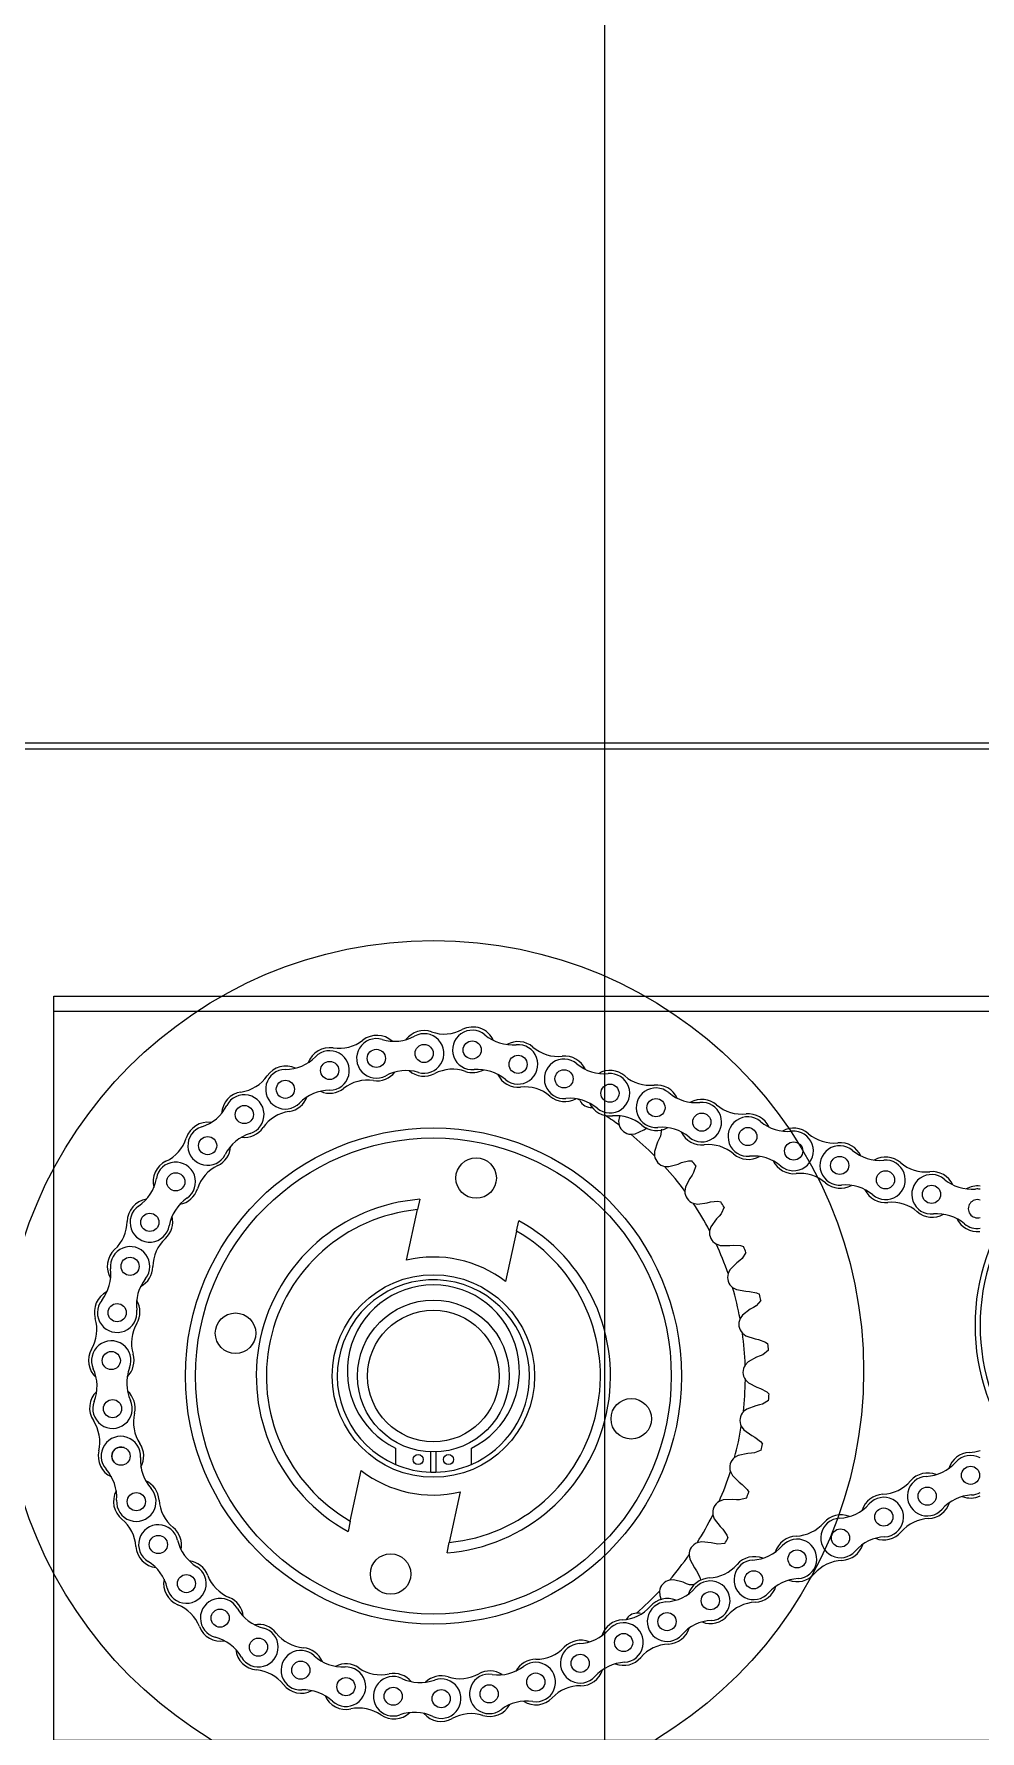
# Model space of a CAD drawing. Header units: millimetres. Extents: x 4754612 to 5801174, y 2368242 to 2777223.
# Drawn here: x 5040032.8 to 5040166.3, y 2602960.3 to 2603199.6 of the extents above; entities that cross this region are included whole.
import ezdxf

# ---------------------------------------------------------------- set-up
doc = ezdxf.new("R2010")
doc.units = ezdxf.units.MM
doc.header["$LTSCALE"] = 1000
doc.layers.add('(주)하나기공-LEADER', color=7, linetype='Continuous')
doc.layers.add('A-ELE-8', color=8, linetype='Continuous')

msp = doc.modelspace()

# ---------------------------------------------------------------- linework, layer by layer
at = {"layer": '(주)하나기공-LEADER', "color": 4}
msp.add_line((5040138.3, 2603098.764), (5040013.3, 2603098.764), dxfattribs=at)
at = {"layer": '(주)하나기공-LEADER', "color": 8, "linetype": 'ByBlock', "lineweight": -2}
for p, q in [((5040228.443, 2603061.764), (5040035.586, 2603061.764)), ((5040115.41, 2603046.93), (5040115.301, 2603046.299)), ((5040115.301, 2603046.299), (5040115.383, 2603045.707)), ((5040117.022, 2603044.431), (5040117.617, 2603044.496)), ((5040117.617, 2603044.496), (5040118.869, 2603045.053)), ((5040118.869, 2603045.053), (5040119.311, 2603045.333)), ((5040120.801, 2603043.302), (5040120.369, 2603042.001)), ((5040121.036, 2603043.769), (5040120.801, 2603043.302)), ((5040120.369, 2603042.001), (5040120.362, 2603041.403)), ((5040121.792, 2603039.897), (5040122.39, 2603039.873)), ((5040122.39, 2603039.873), (5040123.711, 2603040.237)), ((5040123.711, 2603040.237), (5040124.19, 2603040.448)), ((5040125.663, 2603038.644), (5040125.361, 2603038.217)), ((5040124.74, 2603036.996), (5040124.644, 2603036.405)), ((5040125.361, 2603038.217), (5040124.74, 2603036.996)), ((5040085.384, 2603026.692), (5040086.92, 2603033.801)), ((5040087.235, 2603035.262), (5040086.92, 2603033.801)), ((5040125.834, 2603034.703), (5040126.421, 2603034.59)), ((5040126.421, 2603034.59), (5040127.782, 2603034.753)), ((5040127.782, 2603034.753), (5040128.287, 2603034.89)), ((5040100.883, 2603030.784), (5040101.199, 2603032.245)), ((5040128.316, 2603031.395), (5040128.133, 2603030.825)), ((5040129.112, 2603032.51), (5040128.316, 2603031.395)), ((5040129.474, 2603032.887), (5040129.112, 2603032.51)), ((5040100.883, 2603030.784), (5040099.347, 2603023.675)), ((5040129.056, 2603028.965), (5040129.62, 2603028.765)), ((5040129.62, 2603028.765), (5040130.99, 2603028.724)), ((5040130.99, 2603028.724), (5040131.509, 2603028.784)), ((5040132.385, 2603026.626), (5040131.971, 2603026.308)), ((5040131.017, 2603025.323), (5040130.752, 2603024.787)), ((5040131.971, 2603026.308), (5040131.017, 2603025.323)), ((5040131.387, 2603022.81), (5040131.915, 2603022.528)), ((5040131.915, 2603022.528), (5040133.263, 2603022.284)), ((5040133.263, 2603022.284), (5040133.786, 2603022.266)), ((5040133.873, 2603019.748), (5040132.783, 2603018.917)), ((5040134.33, 2603020.002), (5040133.873, 2603019.748)), ((5040132.783, 2603018.917), (5040132.441, 2603018.426)), ((5040132.774, 2603016.377), (5040133.254, 2603016.019)), ((5040133.254, 2603016.019), (5040134.551, 2603015.576)), ((5040134.551, 2603015.576), (5040135.065, 2603015.481)), ((5040133.575, 2603012.319), (5040133.163, 2603011.885)), ((5040134.776, 2603012.979), (5040133.575, 2603012.319)), ((5040135.266, 2603013.161), (5040134.776, 2603012.979)), ((5040133.187, 2603009.808), (5040133.609, 2603009.384)), ((5040133.609, 2603009.384), (5040134.825, 2603008.752)), ((5040134.825, 2603008.752), (5040135.319, 2603008.581)), ((5040133.375, 2603005.677), (5040132.903, 2603005.309)), ((5040134.661, 2603006.15), (5040133.375, 2603005.677)), ((5040135.172, 2603006.257), (5040134.661, 2603006.15)), ((5040132.617, 2603003.252), (5040132.971, 2603002.769)), ((5040132.971, 2603002.769), (5040134.079, 2603001.964)), ((5040083.8, 2603000.153), (5040083.8, 2602997.866)), ((5040094.515, 2602997.866), (5040094.515, 2603000.153)), ((5040134.079, 2603001.964), (5040134.542, 2603001.721)), ((5040088.8, 2602996.769), (5040088.8, 2602999.627)), ((5040089.515, 2602999.627), (5040089.515, 2602996.769)), ((5040132.186, 2602999.139), (5040131.665, 2602998.845)), ((5040133.529, 2602999.415), (5040132.186, 2602999.139)), ((5040134.051, 2602999.445), (5040133.529, 2602999.415)), ((5040077.432, 2602989.888), (5040078.968, 2602996.997)), ((5040131.076, 2602996.854), (5040131.354, 2602996.324)), ((5040131.354, 2602996.324), (5040132.33, 2602995.362)), ((5040132.33, 2602995.362), (5040132.752, 2602995.053)), ((5040092.931, 2602993.98), (5040091.395, 2602986.871)), ((5040128.598, 2602990.757), (5040128.794, 2602990.191)), ((5040130.037, 2602992.851), (5040129.477, 2602992.638)), ((5040131.405, 2602992.924), (5040130.037, 2602992.851)), ((5040131.926, 2602992.875), (5040131.405, 2602992.924)), ((5040077.432, 2602989.888), (5040077.116, 2602988.427)), ((5040128.794, 2602990.191), (5040129.616, 2602989.095)), ((5040129.616, 2602989.095), (5040129.987, 2602988.726)), ((5040091.08, 2602985.41), (5040091.395, 2602986.871)), ((5040126.974, 2602986.953), (5040126.389, 2602986.826)), ((5040128.338, 2602986.821), (5040126.974, 2602986.953)), ((5040128.846, 2602986.696), (5040128.338, 2602986.821)), ((5040125.24, 2602985.097), (5040125.349, 2602984.509)), ((5040125.349, 2602984.509), (5040125.998, 2602983.302)), ((5040124.396, 2602981.244), (5040123.067, 2602981.578)), ((5040124.879, 2602981.045), (5040124.396, 2602981.244)), ((5040125.998, 2602983.302), (5040126.31, 2602982.882)), ((5040121.075, 2602980.001), (5040121.095, 2602979.403)), ((5040121.095, 2602979.403), (5040121.321, 2602978.774))]:
    msp.add_line(p, q, dxfattribs=at)
at = {"layer": '(주)하나기공-LEADER', "color": 4}
msp.add_lwpolyline([(5040312.443, 2603098.764), (5040013.3, 2603098.764), (5040013.3, 2603099.621), (5040013.3, 2603099.621), (5040312.443, 2603099.621)], dxfattribs=at)
at = {"layer": '(주)하나기공-LEADER', "color": 8, "linetype": 'ByBlock', "lineweight": -2}
msp.add_lwpolyline([(5040228.443, 2602958.907), (5040035.586, 2602958.907), (5040035.586, 2603061.764), (5040035.586, 2603063.907), (5040228.443, 2603063.907), (5040228.443, 2603061.764)], close=True, dxfattribs=at)
for points in [[(5040121.35, 2603045.174), (5040121.205, 2603044.179), (5040121.036, 2603043.769)], [(5040124.19, 2603040.448), (5040125.163, 2603040.69), (5040125.609, 2603040.689)], [(5040126.183, 2603039.987), (5040125.891, 2603039.024), (5040125.663, 2603038.644)], [(5040128.287, 2603034.89), (5040129.285, 2603034.984), (5040129.726, 2603034.917)], [(5040130.188, 2603034.137), (5040129.756, 2603033.229), (5040129.474, 2603032.887)], [(5040131.509, 2603028.784), (5040132.511, 2603028.728), (5040132.937, 2603028.596)], [(5040133.277, 2603027.756), (5040132.715, 2603026.922), (5040132.385, 2603026.626)], [(5040133.786, 2603022.266), (5040134.768, 2603022.062), (5040135.169, 2603021.867)], [(5040135.381, 2603020.986), (5040134.701, 2603020.245), (5040134.33, 2603020.002)], [(5040135.065, 2603015.481), (5040136.006, 2603015.133), (5040136.374, 2603014.88)], [(5040136.452, 2603013.978), (5040135.669, 2603013.347), (5040135.266, 2603013.161)], [(5040135.319, 2603008.581), (5040136.198, 2603008.097), (5040136.524, 2603007.792)], [(5040136.467, 2603006.888), (5040135.598, 2603006.381), (5040135.172, 2603006.257)], [(5040134.542, 2603001.721), (5040135.339, 2603001.111), (5040135.616, 2603000.761)], [(5040135.425, 2602999.876), (5040134.49, 2602999.503), (5040134.051, 2602999.445)], [(5040133.349, 2602993.097), (5040132.369, 2602992.868), (5040131.926, 2602992.875)], [(5040132.752, 2602995.053), (5040133.448, 2602994.331), (5040133.67, 2602993.944)], [(5040129.987, 2602988.726), (5040130.568, 2602987.909), (5040130.73, 2602987.493)], [(5040130.286, 2602986.703), (5040129.283, 2602986.623), (5040128.846, 2602986.696)], [(5040123.067, 2602981.578), (5040122.587, 2602981.563), (5040122.47, 2602981.54)], [(5040125.927, 2602980.863), (5040125.301, 2602980.907), (5040124.879, 2602981.045)], [(5040126.31, 2602982.882), (5040126.763, 2602981.987), (5040126.861, 2602981.552)], [(5040118.402, 2602976.845), (5040118.224, 2602976.882), (5040117.806, 2602976.896)]]:
    msp.add_lwpolyline(points, dxfattribs=at)
for centre, radius in [((5040089.157, 2603011.05), 60.714), ((5040094.636, 2603056.324), 1.282), ((5040081.101, 2603055.134), 1.282), ((5040087.85, 2603055.834), 1.282), ((5040101.11, 2603054.291), 1.282), ((5040074.513, 2603053.433), 1.282), ((5040107.601, 2603052.253), 1.282), ((5040068.269, 2603050.777), 1.282), ((5040114.075, 2603050.22), 1.282), ((5040062.474, 2603047.212), 1.282), ((5040120.566, 2603048.181), 1.282), ((5040127.04, 2603046.148), 1.282), ((5040089.157, 2603010.336), 35), ((5040089.157, 2603010.336), 33.571), ((5040057.289, 2603042.835), 1.282), ((5040133.531, 2603044.11), 1.282), ((5040140.005, 2603042.077), 1.282), ((5040095.191, 2603038.263), 2.857), ((5040146.496, 2603040.038), 1.282), ((5040052.8, 2603037.722), 1.282), ((5040152.97, 2603038.005), 1.282), ((5040159.461, 2603035.966), 1.282), ((5040049.133, 2603032.013), 1.282), ((5040046.349, 2603025.805), 1.282), ((5040089.157, 2603010.336), 14.286), ((5040044.525, 2603019.269), 1.282), ((5040089.157, 2603010.336), 10.714), ((5040089.157, 2603010.336), 9.286), ((5040061.23, 2603016.37), 2.857), ((5040043.692, 2603012.516), 1.282), ((5040043.873, 2603005.733), 1.282), ((5040117.084, 2603004.302), 2.857), ((5040045.065, 2602999.035), 1.282), ((5040087.015, 2602998.55), 0.714), ((5040091.3, 2602998.55), 0.714), ((5040164.968, 2602996.341), 1.282), ((5040047.229, 2602992.621), 1.282), ((5040158.855, 2602993.395), 1.282), ((5040152.726, 2602990.442), 1.282), ((5040146.613, 2602987.496), 1.282), ((5040050.337, 2602986.569), 1.282), ((5040140.484, 2602984.542), 1.282), ((5040083.123, 2602982.409), 2.857), ((5040054.302, 2602981.062), 1.282), ((5040134.371, 2602981.597), 1.282), ((5040128.242, 2602978.643), 1.282), ((5040059.055, 2602976.194), 1.282), ((5040122.129, 2602975.697), 1.282), ((5040116, 2602972.744), 1.282), ((5040064.465, 2602972.098), 1.282), ((5040070.44, 2602968.845), 1.282), ((5040109.881, 2602969.81), 1.282), ((5040076.816, 2602966.523), 1.282), ((5040097.032, 2602965.504), 1.282), ((5040103.609, 2602967.173), 1.282), ((5040083.485, 2602965.173), 1.282), ((5040090.262, 2602964.832), 1.282)]:
    msp.add_circle(centre, radius, dxfattribs=at)
for centre, radius, start, end in [((5040075.829, 2603062.049), 5.502, 261.31707, 307.88435), ((5040081.101, 2603055.134), 2.786, 73.17976, 298.66144), ((5040081.181, 2603055.17), 3.214, 47.82673, 127.88435), ((5040083.64, 2603063.536), 5.991, 253.17975, 298.66144), ((5040087.85, 2603055.834), 3.214, 70.96624, 142.84461), ((5040087.85, 2603055.834), 2.786, 253.17976, 118.66143), ((5040090.693, 2603064.074), 5.502, 250.96624, 297.53351), ((5040094.636, 2603056.324), 2.786, 49.82447, 275.30615), ((5040094.722, 2603056.345), 3.214, 24.00427, 117.53351), ((5040100.298, 2603063.031), 5.991, 229.82446, 275.30615), ((5040068.223, 2603059.554), 5.991, 270.30138, 315.78306), ((5040074.513, 2603053.433), 3.214, 81.31707, 159.96623), ((5040074.513, 2603053.433), 2.786, 270.30138, 135.78305), ((5040101.11, 2603054.291), 2.786, 229.82447, 95.30614), ((5040101.11, 2603054.291), 3.214, 49.40097, 119.48932), ((5040106.782, 2603060.909), 5.502, 229.40097, 275.96825), ((5040107.688, 2603052.241), 3.214, 24.81499, 95.96825), ((5040068.269, 2603050.777), 2.786, 90.30138, 315.78306), ((5040068.335, 2603050.835), 3.214, 64.94835, 145.00597), ((5040081.181, 2603055.17), 3.214, 261.23852, 322.47151), ((5040085.31, 2603047.433), 5.991, 73.17975, 118.66144), ((5040087.85, 2603055.834), 3.214, 228.99659, 297.61206), ((5040091.877, 2603048.136), 5.474, 70.88769, 117.61206), ((5040094.722, 2603056.345), 3.214, 250.88769, 298.54182), ((5040095.448, 2603047.585), 5.991, 49.82447, 95.30615), ((5040101.11, 2603054.291), 3.214, 205.6413, 276.0468), ((5040107.601, 2603052.253), 2.786, 49.82447, 275.30615), ((5040113.263, 2603058.959), 5.991, 229.82446, 275.30615), ((5040114.075, 2603050.22), 2.786, 229.82447, 95.30614), ((5040114.075, 2603050.22), 3.214, 49.40097, 119.48932), ((5040062.474, 2603047.212), 3.214, 98.43869, 177.08785), ((5040061.195, 2603055.833), 5.502, 278.43869, 325.00597), ((5040074.559, 2603044.656), 5.991, 90.30138, 135.78306), ((5040074.513, 2603053.433), 3.214, 246.11821, 307.9629), ((5040079.858, 2603046.583), 5.474, 81.23852, 127.9629), ((5040102.025, 2603045.651), 5.474, 49.32242, 96.0468), ((5040119.747, 2603056.838), 5.502, 229.40097, 275.96825), ((5040120.566, 2603048.181), 2.786, 49.82447, 275.30615), ((5040120.653, 2603048.169), 3.214, 24.81499, 95.96825), ((5040054.661, 2603051.21), 5.991, 287.423, 332.90468), ((5040062.474, 2603047.212), 2.786, 287.423, 152.90468), ((5040068.335, 2603050.835), 3.214, 278.36014, 339.59313), ((5040107.688, 2603052.241), 3.214, 229.32242, 299.50049), ((5040108.413, 2603043.513), 5.991, 49.82447, 95.30615), ((5040089.157, 2603010.336), 44.033, 62.01601, 62.55931), ((5040111.459, 2603050.019), 1.824, 205.98142, 273.66564), ((5040114.075, 2603050.22), 3.214, 205.6413, 276.0468), ((5040126.228, 2603054.887), 5.991, 229.82446, 275.30615), ((5040127.04, 2603046.148), 2.786, 229.82447, 95.30614), ((5040127.04, 2603046.148), 3.214, 49.40097, 119.48932), ((5040132.712, 2603052.766), 5.502, 229.40097, 275.96825), ((5040057.335, 2603042.91), 3.214, 82.06997, 162.12759), ((5040069.599, 2603042.239), 5.474, 98.36014, 145.08452), ((5040089.157, 2603010.336), 44.033, 53.44458, 56.53543), ((5040114.99, 2603041.58), 5.474, 49.32242, 96.0468), ((5040117.124, 2603046.252), 1.824, 197.40999, 266.77716), ((5040120.653, 2603048.169), 3.214, 229.32242, 299.50049), ((5040133.531, 2603044.11), 2.786, 49.82447, 275.30615), ((5040133.618, 2603044.097), 3.214, 24.81499, 95.96825), ((5040139.193, 2603050.816), 5.991, 229.82446, 275.30615), ((5040049.04, 2603045.585), 5.502, 295.56032, 342.12759), ((5040057.289, 2603042.835), 2.786, 107.423, 332.90468), ((5040065.102, 2603038.838), 5.991, 107.423, 152.90468), ((5040062.474, 2603047.212), 3.214, 263.23983, 325.08452), ((5040089.157, 2603010.336), 44.033, 44.87316, 50.74257), ((5040121.378, 2603039.442), 5.991, 49.82447, 95.30615), ((5040127.04, 2603046.148), 3.214, 205.6413, 276.0468), ((5040140.005, 2603042.077), 2.786, 229.82447, 95.30614), ((5040140.005, 2603042.077), 3.214, 49.40097, 119.48932), ((5040145.677, 2603048.694), 5.502, 229.40097, 275.96825), ((5040146.583, 2603040.026), 3.214, 24.81499, 95.96825), ((5040057.335, 2603042.91), 3.214, 295.48177, 356.71476), ((5040122.165, 2603041.683), 1.824, 188.83856, 258.20573), ((5040127.955, 2603037.508), 5.474, 49.32242, 96.0468), ((5040133.618, 2603044.097), 3.214, 229.32242, 299.50049), ((5040134.343, 2603035.37), 5.991, 49.82447, 95.30615), ((5040146.496, 2603040.038), 2.786, 49.82447, 275.30615), ((5040152.158, 2603046.744), 5.991, 229.82446, 275.30615), ((5040152.97, 2603038.005), 3.214, 49.40097, 119.48932), ((5040052.8, 2603037.722), 3.214, 115.56032, 194.20947), ((5040052.8, 2603037.722), 2.786, 304.54462, 170.0263), ((5040061.073, 2603035.067), 5.474, 115.48177, 162.20614), ((5040089.157, 2603010.336), 44.033, 36.30173, 42.17114), ((5040089.157, 2603010.336), 47.435, 38.68928, 39.78359), ((5040140.005, 2603042.077), 3.214, 205.6413, 276.0468), ((5040140.92, 2603033.437), 5.474, 49.32242, 96.0468), ((5040152.97, 2603038.005), 2.786, 229.82447, 95.30614), ((5040158.642, 2603044.623), 5.502, 229.40097, 275.96825), ((5040159.461, 2603035.966), 2.786, 49.82447, 275.30615), ((5040159.548, 2603035.954), 3.214, 24.81499, 95.96825), ((5040044.156, 2603039.242), 5.991, 304.54462, 350.0263), ((5040052.8, 2603037.722), 3.214, 280.36145, 342.20614), ((5040126.468, 2603036.413), 1.824, 180.26714, 249.6343), ((5040146.583, 2603040.026), 3.214, 229.32242, 299.50049), ((5040147.308, 2603031.299), 5.991, 49.82447, 95.30615), ((5040152.97, 2603038.005), 3.214, 205.6413, 276.0468), ((5040165.123, 2603042.673), 5.991, 229.82446, 275.30615), ((5040165.935, 2603033.933), 3.214, 83.21375, 119.48932), ((5040165.935, 2603033.933), 2.786, 82.16359, 95.30614), ((5040049.156, 2603032.098), 3.214, 99.19159, 179.24921), ((5040049.133, 2603032.013), 2.786, 124.54462, 350.02631), ((5040057.777, 2603030.493), 5.991, 124.54462, 170.0263), ((5040089.157, 2603010.336), 25, 94.40941, 241.20631), ((5040089.157, 2603010.336), 23.571, 95.44756, 240.16816), ((5040089.157, 2603010.336), 44.033, 27.7303, 33.59971), ((5040089.157, 2603010.336), 47.435, 30.11785, 31.21216), ((5040153.885, 2603029.365), 5.474, 49.32242, 96.0468), ((5040165.935, 2603033.933), 1.282, 72.76826, 287.23174), ((5040195.6, 2603017.479), 30, 141.83714, 218.16286), ((5040195.6, 2603017.479), 29.286, 141.14106, 218.85894), ((5040040.44, 2603032.212), 5.502, 312.68194, 359.24921), ((5040049.156, 2603032.098), 3.214, 312.60339, 13.83638), ((5040089.157, 2603010.336), 25, 274.40941, 61.20631), ((5040159.548, 2603035.954), 3.214, 229.32242, 299.50049), ((5040160.273, 2603027.227), 5.991, 49.82447, 95.30615), ((5040165.935, 2603033.933), 3.214, 205.6413, 276.0468), ((5040165.935, 2603033.933), 2.786, 229.82447, 277.83641), ((5040055.037, 2603025.703), 5.474, 132.60339, 179.32776), ((5040089.157, 2603010.336), 23.571, 275.44756, 60.16816), ((5040129.938, 2603030.561), 1.824, 171.69571, 241.06288), ((5040089.157, 2603010.336), 44.033, 19.15887, 25.02828), ((5040046.349, 2603025.805), 3.214, 132.68194, 211.33109), ((5040046.349, 2603025.805), 2.786, 321.66624, 187.14792), ((5040089.157, 2603010.336), 16.786, 52.62353, 102.9922), ((5040089.157, 2603010.336), 47.435, 21.54643, 22.64073), ((5040037.64, 2603024.713), 5.991, 321.66624, 7.14793), ((5040053.234, 2603020.361), 5.991, 141.66624, 187.14792), ((5040046.349, 2603025.805), 3.214, 297.48307, 359.32776), ((5040132.497, 2603024.257), 1.824, 163.12428, 232.49145), ((5040044.522, 2603019.357), 3.214, 116.31321, 196.37084), ((5040089.157, 2603010.336), 13.571, 0, 246.75044), ((5040089.157, 2603011.05), 12.143, 296.17897, 243.82103), ((5040089.157, 2603010.336), 44.033, 10.58744, 16.45686), ((5040089.157, 2603010.336), 47.435, 12.975, 14.0693), ((5040044.525, 2603019.269), 2.786, 141.66625, 7.14793), ((5040044.522, 2603019.357), 3.214, 329.72501, 30.958), ((5040036.159, 2603016.9), 5.502, 329.80356, 16.37084), ((5040052.025, 2603014.977), 5.474, 149.72501, 196.44939), ((5040134.088, 2603017.642), 1.824, 154.55285, 223.92002), ((5040043.692, 2603012.516), 2.786, 338.78787, 204.26954), ((5040089.157, 2603010.336), 44.033, 2.01601, 7.88543), ((5040089.157, 2603010.336), 47.435, 4.40357, 5.49787), ((5040043.692, 2603012.516), 3.214, 149.80356, 228.45272), ((5040043.692, 2603012.516), 3.214, 314.60469, 16.44939), ((5040035.691, 2603008.909), 5.991, 338.78786, 24.26955), ((5040051.875, 2603009.341), 5.991, 158.78786, 204.26954), ((5040089.157, 2603010.336), 13.571, 293.24956, 0), ((5040134.675, 2603010.864), 1.824, 145.98142, 215.34859), ((5040089.157, 2603010.336), 44.033, 353.44458, 359.314), ((5040043.844, 2603005.816), 3.214, 133.43484, 213.49246), ((5040043.844, 2603005.816), 3.214, 346.84663, 48.07962), ((5040089.157, 2603010.336), 47.435, 355.83214, 356.92644), ((5040043.873, 2603005.733), 2.786, 158.78787, 24.26955), ((5040052.304, 2603003.839), 5.474, 166.84663, 213.57101), ((5040134.246, 2603004.074), 1.824, 137.40999, 206.77716), ((5040036.575, 2603001.006), 5.502, 346.92518, 33.49246), ((5040089.157, 2603010.336), 44.033, 344.87316, 350.74257), ((5040045.041, 2602999.044), 2.786, 356.07016, 221.55184), ((5040045.041, 2602999.044), 1.282, 68.27074, 249.45061), ((5040045.065, 2602999.035), 3.214, 331.2169, 33.57101), ((5040089.157, 2603010.336), 47.435, 347.26071, 348.35502), ((5040045.065, 2602999.035), 3.214, 166.92518, 245.22778), ((5040053.797, 2602998.443), 5.991, 176.07016, 221.55184), ((5040089.157, 2603010.336), 13.571, 246.75044, 268.49204), ((5040089.157, 2603010.336), 13.571, 271.50796, 293.24956), ((5040132.809, 2602997.424), 1.824, 128.83856, 198.20573), ((5040158.398, 2603002.16), 5.991, 272.98771, 318.46939), ((5040164.968, 2602996.341), 3.214, 92.56421, 162.65256), ((5040164.968, 2602996.341), 2.786, 61.09113, 138.46938), ((5040164.578, 2603005.048), 5.502, 272.56421, 288.40028), ((5040038.472, 2602993.223), 5.991, 356.07016, 41.55184), ((5040047.229, 2602992.621), 3.214, 4.02544, 65.73501), ((5040089.157, 2603010.336), 16.786, 232.62353, 282.9922), ((5040089.157, 2603010.336), 13.571, 268.49204, 271.50796), ((5040089.157, 2603010.336), 44.033, 336.30173, 342.17114), ((5040152.336, 2602999.149), 5.502, 272.56421, 319.13149), ((5040158.855, 2602993.395), 2.786, 92.98771, 318.46939), ((5040158.927, 2602993.446), 3.214, 67.97823, 139.13149), ((5040047.229, 2602992.621), 3.214, 151.88699, 230.67126), ((5040047.229, 2602992.621), 2.786, 176.07016, 41.55183), ((5040089.157, 2603010.336), 47.435, 338.68928, 339.78359), ((5040152.726, 2602990.442), 3.214, 92.56421, 162.65256), ((5040152.726, 2602990.442), 2.786, 272.98771, 138.46938), ((5040165.426, 2602987.576), 5.991, 92.98771, 138.46939), ((5040164.968, 2602996.341), 3.214, 248.80454, 294.76909), ((5040164.968, 2602996.341), 2.786, 272.98771, 298.90887), ((5040055.923, 2602993.233), 5.502, 184.02544, 230.59271), ((5040089.157, 2603010.336), 44.033, 327.7303, 333.59971), ((5040130.397, 2602991.062), 1.824, 120.26714, 189.6343), ((5040146.685, 2602987.546), 3.214, 67.97823, 139.13149), ((5040146.156, 2602996.261), 5.991, 272.98771, 318.46939), ((5040158.927, 2602993.446), 3.214, 272.48566, 342.66374), ((5040041.722, 2602985.9), 5.474, 3.94689, 50.67126), ((5040050.337, 2602986.569), 2.786, 13.00975, 238.49143), ((5040050.39, 2602986.498), 3.214, 348.36465, 50.59271), ((5040140.094, 2602993.249), 5.502, 272.56421, 319.13149), ((5040146.613, 2602987.496), 2.786, 92.98771, 318.46939), ((5040152.726, 2602990.442), 3.214, 248.80454, 319.21004), ((5040159.304, 2602984.766), 5.474, 92.48566, 139.21004), ((5040050.39, 2602986.498), 3.214, 183.94689, 263.06552), ((5040058.889, 2602988.545), 5.991, 193.00974, 238.49143), ((5040127.064, 2602985.131), 1.824, 111.69571, 181.06288), ((5040089.157, 2603010.336), 47.435, 330.11785, 331.21216), ((5040133.913, 2602990.362), 5.991, 272.98771, 318.46939), ((5040140.484, 2602984.542), 3.214, 92.56421, 162.65256), ((5040140.484, 2602984.542), 2.786, 272.98771, 138.46938), ((5040146.685, 2602987.546), 3.214, 272.48566, 342.66374), ((5040153.183, 2602981.676), 5.991, 92.98771, 138.46939), ((5040045.75, 2602979.086), 5.991, 13.00974, 58.49142), ((5040054.302, 2602981.062), 2.786, 193.00974, 58.49142), ((5040054.302, 2602981.062), 3.214, 21.14706, 82.67459), ((5040089.157, 2603010.336), 44.033, 319.15887, 325.02828), ((5040127.852, 2602987.35), 5.502, 272.56421, 319.13149), ((5040134.371, 2602981.597), 2.786, 92.98771, 318.46939), ((5040134.443, 2602981.647), 3.214, 67.97823, 139.13149), ((5040147.062, 2602978.866), 5.474, 92.48566, 139.21004), ((5040054.302, 2602981.062), 3.214, 168.82657, 247.79289), ((5040062.431, 2602984.207), 5.502, 201.14706, 247.71434), ((5040122.884, 2602979.763), 1.824, 103.12428, 172.49145), ((5040128.242, 2602978.643), 3.214, 92.56421, 162.65256), ((5040128.242, 2602978.643), 2.786, 272.98771, 138.46938), ((5040140.941, 2602975.777), 5.991, 92.98771, 138.46939), ((5040140.484, 2602984.542), 3.214, 248.80454, 319.21004), ((5040059.055, 2602976.194), 2.786, 30.13137, 255.61305), ((5040059.126, 2602976.142), 3.214, 5.48628, 67.71434), ((5040089.157, 2603010.336), 44.033, 310.58744, 316.45686), ((5040122.201, 2602975.748), 3.214, 67.97823, 139.13149), ((5040121.671, 2602984.462), 5.991, 272.98771, 318.46939), ((5040134.443, 2602981.647), 3.214, 272.48566, 342.66374), ((5040051.018, 2602973.018), 5.474, 21.06851, 67.79289), ((5040066.646, 2602980.6), 5.991, 210.13136, 255.61305), ((5040115.61, 2602981.451), 5.502, 272.56421, 319.13149), ((5040117.95, 2602975.078), 1.824, 94.55285, 149.51461), ((5040122.129, 2602975.697), 2.786, 92.98771, 318.46939), ((5040128.242, 2602978.643), 3.214, 248.80454, 319.21004), ((5040134.82, 2602972.967), 5.474, 92.48566, 139.21004), ((5040059.126, 2602976.142), 3.214, 201.06851, 280.18714), ((5040064.465, 2602972.098), 2.786, 210.13137, 75.61304), ((5040064.465, 2602972.098), 3.214, 38.26868, 99.79622), ((5040071.308, 2602977.496), 5.502, 218.26868, 264.83596), ((5040109.44, 2602978.575), 5.991, 272.88018, 318.36186), ((5040116, 2602972.744), 3.214, 92.56421, 162.54503), ((5040116, 2602972.744), 2.786, 272.88018, 138.36185), ((5040122.201, 2602975.748), 3.214, 272.48566, 342.66374), ((5040128.699, 2602969.878), 5.991, 92.98771, 138.46939), ((5040056.874, 2602967.692), 5.991, 30.13136, 75.61304), ((5040064.465, 2602972.098), 3.214, 185.9482, 264.91451), ((5040070.44, 2602968.845), 2.786, 47.25299, 272.73467), ((5040070.523, 2602968.816), 3.214, 22.6079, 84.83596), ((5040103.665, 2602975.889), 5.502, 269.63355, 316.20082), ((5040109.881, 2602969.81), 2.786, 92.88018, 318.36186), ((5040109.956, 2602969.857), 3.214, 67.98891, 136.20082), ((5040122.578, 2602967.068), 5.474, 92.48566, 139.21004), ((5040076.398, 2602975.29), 5.991, 227.25299, 272.73467), ((5040076.816, 2602966.523), 2.786, 227.25299, 92.73466), ((5040076.816, 2602966.523), 3.214, 55.3903, 116.91784), ((5040081.767, 2602973.697), 5.502, 235.3903, 281.95758), ((5040098.33, 2602974.185), 5.991, 261.49623, 306.97791), ((5040103.609, 2602967.173), 3.214, 89.63355, 151.16108), ((5040103.609, 2602967.173), 2.786, 261.49623, 126.97791), ((5040116.441, 2602963.978), 5.991, 92.88018, 138.36186), ((5040116, 2602972.744), 3.214, 248.69701, 319.21004), ((5040063.695, 2602963.444), 5.474, 38.19013, 84.91451), ((5040070.523, 2602968.816), 3.214, 218.19013, 297.30876), ((5040083.485, 2602965.173), 2.786, 64.37461, 289.85629), ((5040083.573, 2602965.17), 3.214, 39.72952, 101.95758), ((5040087.281, 2602973.087), 5.991, 244.37461, 289.85629), ((5040090.262, 2602964.832), 3.214, 72.51192, 134.03946), ((5040090.262, 2602964.832), 2.786, 244.37461, 109.85629), ((5040092.881, 2602973.145), 5.502, 252.51192, 299.0792), ((5040097.032, 2602965.504), 2.786, 81.49623, 306.97791), ((5040097.117, 2602965.527), 3.214, 56.85114, 119.0792), ((5040109.888, 2602961.169), 5.474, 89.555, 136.27937), ((5040109.956, 2602969.857), 3.214, 269.555, 342.68232), ((5040070.859, 2602960.078), 5.991, 47.25299, 92.73467), ((5040076.816, 2602966.523), 3.214, 203.06982, 282.03613), ((5040102.311, 2602958.493), 5.991, 81.49623, 126.97791), ((5040103.609, 2602967.173), 3.214, 237.31306, 316.27937), ((5040078.628, 2602958.026), 5.474, 55.31175, 102.03613), ((5040083.573, 2602965.17), 3.214, 235.31175, 314.43039), ((5040086.466, 2602956.918), 5.991, 64.37461, 109.85629), ((5040090.262, 2602964.832), 3.214, 220.19144, 299.15775), ((5040094.495, 2602957.244), 5.474, 72.43337, 119.15775), ((5040097.117, 2602965.527), 3.214, 252.43337, 331.55201)]:
    msp.add_arc(centre, radius, start, end, dxfattribs=at)
at = {"layer": 'A-ELE-8'}
msp.add_line((5040113.3, 2606649.621), (5040113.3, 2597749.621), dxfattribs=at)

doc.saveas('drawing.dxf')
